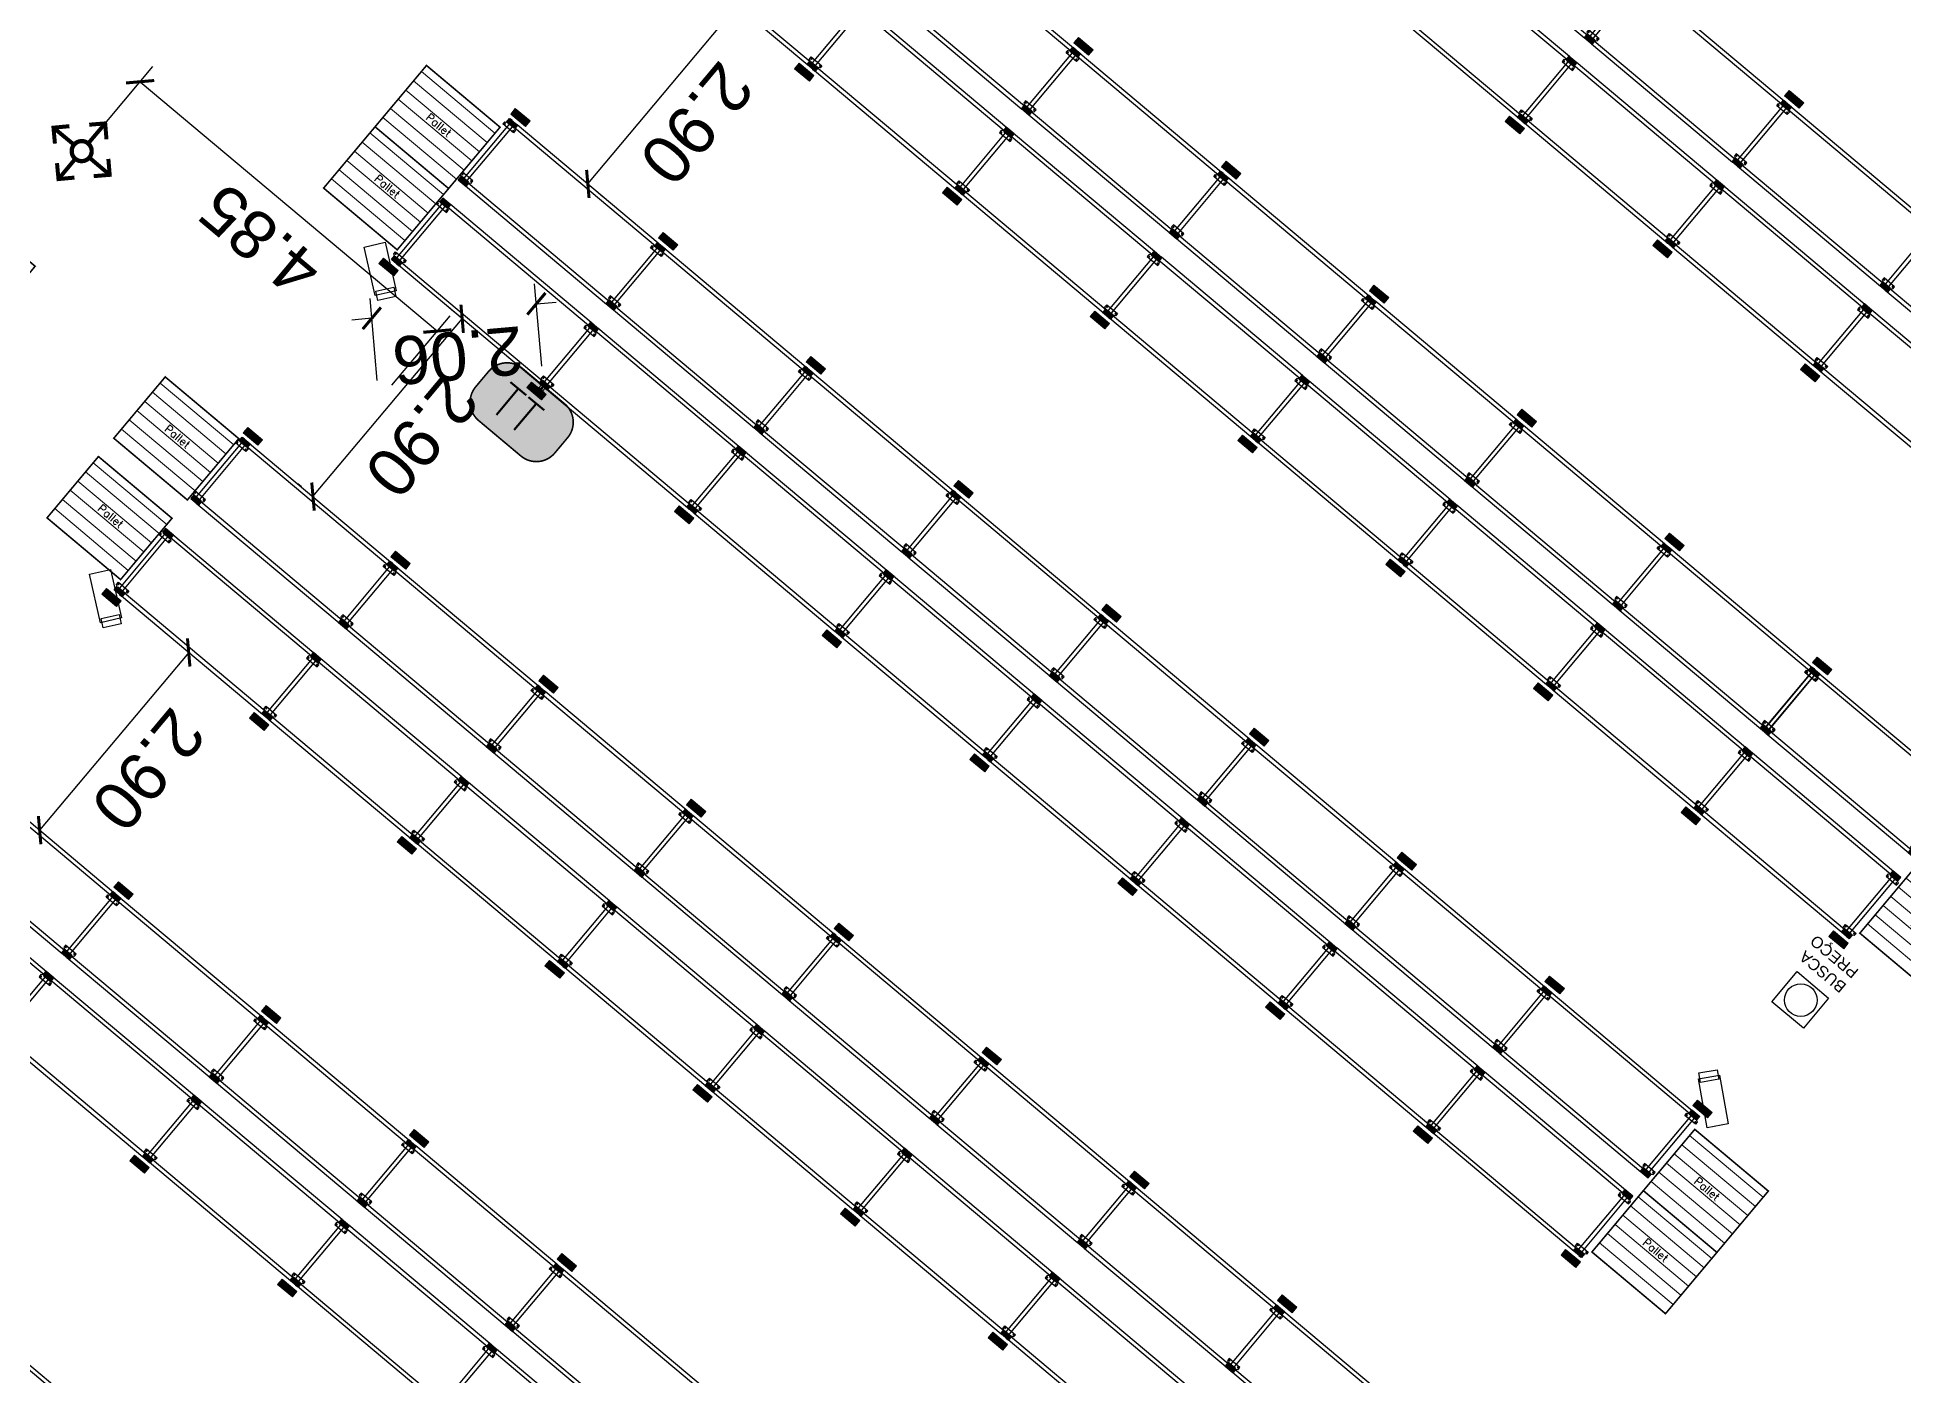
# Model space of a CAD drawing. Header units: metres. Extents: x 822482 to 822767, y 9662202 to 9662512.
# Drawn here: x 822651.29 to 822674.61, y 9662388.11 to 9662404.84 of the extents above; entities that cross this region are included whole.
import ezdxf

# ---------------------------------------------------------------- set-up
doc = ezdxf.new("R2010")
doc.units = ezdxf.units.M
doc.linetypes.add('065-1283-02-ARQ-PB-BAS-PLA-TTM$0$HIDDEN', pattern=[0.375, 0.25, -0.125])
for name, color, linetype, lineweight in [('#ARQ_MOB', 250, 'Continuous', 0), ('20006_ARQ_1400_3PV$0$ELETRICA', 130, 'Continuous', 0), ('ARQ_NE_PORTAPALLETS', 251, 'Continuous', 0)]:
    doc.layers.add(name, color=color, linetype=linetype, lineweight=lineweight)
doc.layers.add('#ARQ_TEXTO', color=8, linetype='Continuous')
doc.layers.add('wbc_gond_planta', color=7, linetype='Continuous')
for name, color, linetype, true_color in [('ARQ_NE_COTAS', 7, 'Continuous', 0x000000), ('NE_SIM_START', 7, 'Continuous', 0xebeb00), ('NE_TIRA TEIMA', 7, 'Continuous', 0xda6bff)]:
    doc.layers.add(name, color=color, linetype=linetype, true_color=true_color)
doc.styles.add('Arial', font='arial.ttf', dxfattribs={"height": 0.6})
doc.styles.add('ROMANS', font='romans', dxfattribs={"height": 0.2})
doc.styles.get("Standard").update_dxf_attribs({"font": 'arial.ttf'})
doc.dimstyles.new('1-300', dxfattribs={"dimtxt": 0.6, "dimasz": 0.25, "dimexe": 0.25, "dimexo": 0.25, "dimgap": 0.25, "dimtad": 1, "dimzin": 4, "dimdsep": 46, "dimtxsty": 'Arial', "dimblk": 'ARCHTICK', "dimcen": 0.25, "dimclrd": 256, "dimclre": 256, "dimclrt": 256, "dimadec": 0, "dimazin": 0, "dimtfac": 0.0666666666666667, "dimtix": 1, "dimtofl": 0, "dimtmove": 0, "dimatfit": 3, "dimldrblk": 'ARCHTICK', "dimfxl": 0.25, "dimtvp": 1, "dimtolj": 1, "dimtzin": 0, "dimarcsym": 0})

# ---------------------------------------------------------------- blocks, each defined once
blk = doc.blocks.new('065-1283-02-ARQ-PB-BAS-PLA-TTM$0$A$C3B6668A3')
at = {"const_width": 0.05}
for points in [[(0.1590988545109013, 0.01767755651554381), (0.01767749827359921, 0.1590989127528601), (0.1590988545109013, 0.3005202689901765)], [(0.3489784858639098, 0.1590989127528601), (0.01767749827359921, 0.1590989127528601)]]:
    blk.add_lwpolyline(points, dxfattribs=at)
at = {"const_width": 0.04999999999999857}
blk.add_lwpolyline([(0.3489784858639098, 0.1590989127528601, 1), (0.5989784858639098, 0.1590989127528601, 1)], format="xyb", close=True, dxfattribs=at)
blk = doc.blocks.new('TT')
at = {"layer": 'NE_TIRA TEIMA', "transparency": 33554488}
h = blk.add_hatch(color=256, dxfattribs=at)
edge = h.paths.add_edge_path()
edge.add_line((199.6665182404972, 20.0964073116329), (199.6665182404972, 20.78540731163321))
edge.add_arc((199.9665182404974, 20.78540731163321), 0.3000000000001819, 90, 180, ccw=False)
edge.add_line((199.9665182404974, 21.08540731163339), (200.2175182404972, 21.08540731163339))
edge.add_arc((200.2175182404972, 20.78540731163321), 0.3000000000001819, 0, 90, ccw=False)
edge.add_line((200.5175182404973, 20.78540731163321), (200.5175182404973, 20.0964073116329))
edge.add_arc((200.2175182404972, 20.0964073116329), 0.3000000000001819, -90, 0, ccw=False)
edge.add_line((200.2175182404972, 19.79640731163272), (199.9665182404974, 19.79640731163272))
edge.add_arc((199.9665182404974, 20.0964073116329), 0.3000000000001819, 180, 270, ccw=False)
at = {"layer": 'NE_TIRA TEIMA', "color": 8, "transparency": 33554687, "const_width": 0.02, "flags": 128}
blk.add_lwpolyline([(199.6665182404972, 20.0964073116329), (199.6665182404972, 20.78540731163321, -0.414213562373095), (199.9665182404974, 21.08540731163339), (200.2175182404972, 21.08540731163339, -0.414213562373095), (200.5175182404973, 20.78540731163321), (200.5175182404973, 20.0964073116329, -0.414213562373095), (200.2175182404972, 19.79640731163272), (199.9665182404974, 19.79640731163272, -0.414213562373095)], format="xyb", close=True, dxfattribs=at)
at = {"layer": 'NE_TIRA TEIMA', "linetype": 'ByBlock'}
blk.add_lwpolyline([(200.417518240497, 20.500907311633), (200.417518240497, 20.38090731163311), (200.4575182404974, 20.38090731163311), (200.4575182404974, 20.500907311633)], close=True, dxfattribs=at)
at = {"layer": 'NE_TIRA TEIMA', "linetype": '065-1283-02-ARQ-PB-BAS-PLA-TTM$0$HIDDEN'}
for points in [[(200.4575182404974, 20.41090731163285), (200.5175182404973, 20.41090731163285), (200.5175182404973, 20.4709073116328), (200.4575182404974, 20.4709073116328)], [(200.4795182404973, 20.43290731163279), (200.4955182404974, 20.43290731163279), (200.4955182404974, 20.44890731163287), (200.4795182404973, 20.44890731163287)]]:
    blk.add_lwpolyline(points, close=True, dxfattribs=at)
for points in [[(200.4619182404972, 20.42310731163298), (200.4619182404972, 20.42230731163318), (200.4659182404971, 20.42230731163318), (200.4659182404971, 20.45950731163293), (200.4619182404972, 20.45950731163293), (200.4619182404972, 20.45870731163313)], [(200.4619182404972, 20.42310731163298), (200.4651182404973, 20.42310731163298), (200.4651182404973, 20.45870731163313), (200.4619182404972, 20.45870731163313)], [(200.4659182404971, 20.43470731163279), (200.4659182404971, 20.43390731163299), (200.4795182404973, 20.43390731163299), (200.4795182404973, 20.44790731163312), (200.4659182404971, 20.44790731163312), (200.4659182404971, 20.44710731163286)], [(200.4659182404971, 20.43470731163279), (200.4787182404971, 20.43470731163279), (200.4787182404971, 20.44710731163286), (200.4659182404971, 20.44710731163286)]]:
    blk.add_lwpolyline(points, dxfattribs=at)
at = {"layer": 'NE_TIRA TEIMA'}
blk.add_solid([(200.4575182404974, 20.500907311633), (200.4575182404974, 20.38090731163311), (200.417518240497, 20.500907311633), (200.417518240497, 20.38090731163311)], dxfattribs=at)
at = {"layer": 'NE_TIRA TEIMA', "transparency": 33554687, "style": 'ROMANS'}
blk.add_text('TT', height=0.425, rotation=270, dxfattribs=at).set_placement((199.8650957813652, 20.80769756436803))
blk = doc.blocks.new('_ARCHTICK')
at = {"color": 0, "linetype": 'ByBlock', "const_width": 0.15}
blk.add_lwpolyline([(-0.5, -0.5), (0.5, 0.5)], dxfattribs=at)
blk = doc.blocks.new('*D42')
at = {"layer": 'ARQ_NE_COTAS', "lineweight": -2, "ltscale": 10, "transparency": 16777216}
for p, q in [((822657.5949925757, 9662400.726754753), (822657.5045019132, 9662401.75492924)), ((822655.5385261658, 9662400.545763092), (822655.4480355033, 9662401.57393758)), ((822657.5264199385, 9662401.505891895), (822657.7754572853, 9662401.52780992)), ((822655.4699535286, 9662401.324900234), (822655.2209161818, 9662401.30298221))]:
    blk.add_line(p, q, dxfattribs=at)
at = {"layer": 'Defpoints', "color": 0, "ltscale": 10, "transparency": 16777216}
for p in [(822655.4699535277, 9662401.324900236), (822655.5604441902, 9662400.296725746), (822657.6169106001, 9662400.477717407)]:
    blk.add_point(p, dxfattribs=at)
at = {"layer": 'ARQ_NE_COTAS', "lineweight": -2, "ltscale": 10, "transparency": 16777216, "xscale": 0.25, "yscale": 0.25, "zscale": 0.25}
for p, rotation in [((822655.4699535286, 9662401.324900234), 5.029698860169558), ((822657.5264199385, 9662401.505891895), 185.0296988601696)]:
    blk.add_blockref('_ARCHTICK', p, dxfattribs=dict(at, rotation=rotation))
at = {"layer": 'ARQ_NE_COTAS', "ltscale": 10, "transparency": 16777216, "insert": (822656.546962562, 9662400.861194538), "char_height": 0.6, "attachment_point": 5, "rotation": 185.02969886016956, "style": 'Arial'}
blk.add_mtext('\\A1;2.06', dxfattribs=at)
blk = doc.blocks.new('*D120')
at = {"layer": 'ARQ_NE_COTAS', "lineweight": -2, "ltscale": 10, "transparency": 16777216}
for p, q in [((822652.0069505014, 9662403.603817595), (822652.7354590045, 9662404.472297555)), ((822652.5747922212, 9662404.280761175), (822656.2889526933, 9662401.165205706)), ((822655.7211109716, 9662400.488262124), (822656.4496194767, 9662401.356742086))]:
    blk.add_line(p, q, dxfattribs=at)
at = {"layer": 'Defpoints', "color": 0, "ltscale": 10, "transparency": 16777216}
for p in [(822651.846283718, 9662403.412281215), (822656.2889526933, 9662401.165205706), (822655.5604441883, 9662400.296725744)]:
    blk.add_point(p, dxfattribs=at)
at = {"layer": 'ARQ_NE_COTAS', "lineweight": -2, "ltscale": 10, "transparency": 16777216, "xscale": 0.25, "yscale": 0.25, "zscale": 0.25}
for p, rotation in [((822652.5747922212, 9662404.280761175), 140.0090103764572), ((822656.2889526933, 9662401.165205706), 320.0090103764573)]:
    blk.add_blockref('_ARCHTICK', p, dxfattribs=dict(at, rotation=rotation))
at = {"layer": 'ARQ_NE_COTAS', "ltscale": 10, "transparency": 16777216, "insert": (822654.0743285874, 9662402.296743136), "char_height": 0.6, "attachment_point": 5, "rotation": 140.00901037645727, "style": 'Arial'}
blk.add_mtext('\\A1;4.85', dxfattribs=at)
blk = doc.blocks.new('100100T11R230100')
at = {"layer": 'wbc_gond_planta'}
for points in [[(3, -1), (3, 0), (0, 0), (0, -6), (11, -6), (11, 0), (8, 0), (8, -1)], [(244, -1), (244, 0), (241, 0), (241, -6), (252, -6), (252, 0), (249, 0), (249, -1)], [(8, -99), (8, -100), (11, -100), (11, -94), (0, -94), (0, -100), (3, -100), (3, -99)], [(249, -99), (249, -100), (252, -100), (252, -94), (241, -94), (241, -100), (244, -100), (244, -99)]]:
    blk.add_hatch(color=8, dxfattribs=at).paths.add_polyline_path(points)
at = {"layer": 'wbc_gond_planta', "color": 8, "linetype": 'Continuous'}
for p, q in [((-0.9759548485362757, 0), (11.97604515146395, 0)), ((-0.9759548485362757, -6.0145163657171), (-0.9759548485362757, 0)), ((11.97604515146395, 0), (11.97604515146395, -6.014526026236581)), ((240.0240451514637, 0), (252.9760451514639, 0)), ((240.0240451514637, -6.0145163657171), (240.0240451514637, 0)), ((252.9760451514639, 0), (252.9760451514639, -6.014526026236581)), ((-3.09997742426367, -7.185541744968759), (-0.9759548485362757, -6.0145163657171)), ((-3.09997742426367, -10.69999999999982), (-3.09997742426367, -7.185541744968759)), ((14.10002257573615, -10.69999999999982), (-3.09997742426367, -10.69999999999982)), ((11.97604515146395, -6.014526026237036), (14.10002257573615, -7.185542341804648)), ((14.10002257573615, -7.185542341804648), (14.10002257573615, -10.69999999999982)), ((237.9000225757363, -7.185541744968759), (240.0240451514637, -6.0145163657171)), ((237.9000225757363, -10.69999999999982), (237.9000225757363, -7.185541744968759)), ((255.1000225757361, -10.69999999999982), (237.9000225757363, -10.69999999999982)), ((252.9760451514639, -6.014526026237036), (255.1000225757361, -7.185542341804648)), ((255.1000225757361, -7.185542341804648), (255.1000225757361, -10.69999999999982)), ((14.10002257573615, -89.30000000000018), (-3.09997742426367, -89.30000000000018)), ((-3.09997742426367, -89.30000000000018), (-3.09997742426367, -92.81445825503124)), ((-3.09997742426367, -92.81445825503124), (-0.9759548485362757, -93.9854836342829)), ((11.97604515146395, -93.98547397376296), (14.10002257573615, -92.81445765819535)), ((14.10002257573615, -92.81445765819535), (14.10002257573615, -89.30000000000018)), ((255.1000225757361, -89.30000000000018), (237.9000225757363, -89.30000000000018)), ((237.9000225757363, -89.30000000000018), (237.9000225757363, -92.81445825503124)), ((237.9000225757363, -92.81445825503124), (240.0240451514637, -93.9854836342829)), ((252.9760451514639, -93.98547397376296), (255.1000225757361, -92.81445765819535)), ((255.1000225757361, -92.81445765819535), (255.1000225757361, -89.30000000000018)), ((-0.9759548485362757, -93.9854836342829), (-0.9759548485362757, -100)), ((-0.9759548485362757, -100), (11.97604515146395, -100)), ((11.97604515146395, -100), (11.97604515146395, -93.98547397376342)), ((240.0240451514637, -93.9854836342829), (240.0240451514637, -100)), ((240.0240451514637, -100), (252.9760451514639, -100)), ((252.9760451514639, -100), (252.9760451514639, -93.98547397376342))]:
    blk.add_line(p, q, dxfattribs=at)
at = {"layer": 'wbc_gond_planta', "color": 8}
for p, q in [((3, 0), (0, 0)), ((0, 0), (0, -6)), ((3, -1), (3, 0)), ((8, 0), (8, -1)), ((8, 0), (11, 0)), ((11, 0), (241, 0)), ((11, 0), (11, -6)), ((244, 0), (241, 0)), ((241, 0), (241, -6)), ((244, -1), (244, 0)), ((249, 0), (249, -1)), ((249, 0), (252, 0)), ((252, 0), (252, -6)), ((11, -6), (0, -6)), ((8, -1), (3, -1)), ((3, -94), (3, -6)), ((8, -94), (8, -6)), ((11, -5), (241, -5)), ((252, -6), (241, -6)), ((249, -1), (244, -1)), ((244, -94), (244, -6)), ((249, -94), (249, -6)), ((0, -100), (0, -94)), ((11, -94), (0, -94)), ((3, -100), (0, -100)), ((8, -99), (3, -99)), ((3, -99), (3, -100)), ((8, -100), (8, -99)), ((8, -100), (11, -100)), ((11, -100), (11, -94)), ((11, -95), (241, -95)), ((11, -100), (241, -100)), ((241, -100), (241, -94)), ((252, -94), (241, -94)), ((244, -100), (241, -100)), ((249, -99), (244, -99)), ((244, -99), (244, -100)), ((249, -100), (249, -99)), ((249, -100), (252, -100)), ((252, -100), (252, -94))]:
    blk.add_line(p, q, dxfattribs=at)
for points in [[(3, -1), (3, 0), (0, 0), (0, -6), (11, -6), (11, 0), (8, 0), (8, -1)], [(244, -1), (244, 0), (241, 0), (241, -6), (252, -6), (252, 0), (249, 0), (249, -1)], [(8, -99), (8, -100), (11, -100), (11, -94), (0, -94), (0, -100), (3, -100), (3, -99)], [(249, -99), (249, -100), (252, -100), (252, -94), (241, -94), (241, -100), (244, -100), (244, -99)]]:
    blk.add_lwpolyline(points, close=True, dxfattribs=at)
for centre in [(-1.399977424263852, -9), (12.40002257573633, -9), (239.6000225757361, -9), (253.4000225757363, -9), (-1.399977424263852, -91), (12.40002257573633, -91), (239.6000225757361, -91), (253.4000225757363, -91)]:
    blk.add_circle(centre, 0.7000000000000001, dxfattribs=at)
blk = doc.blocks.new('protetor')
blk.add_hatch(color=8).paths.add_polyline_path([(-3.5, -5), (-3.5, -14), (20.5, -14), (20.5, -5)])
at = {"color": 8}
blk.add_lwpolyline([(-3.5, -5), (-3.5, -14), (20.5, -14), (20.5, -5)], close=True, dxfattribs=at)
blk = doc.blocks.new('Pallet')
at = {"layer": '20006_ARQ_1400_3PV$0$ELETRICA', "true_color": 0xe3e3e3}
h = blk.add_hatch(dxfattribs=at)
h.set_pattern_fill('ANGLE', color=254, scale=100, angle=270)
h.set_pattern_definition([(270, (-6260213.5565766, 2250736.615733074), (698.5, -1.3e-13), [508, -190.5]), (0, (-6260213.5565766, 2250736.615733074), (1.7e-13, 698.5), [508, -190.5])])
h.paths.add_polyline_path([(38752.00000000704, -4411.686839036225), (38752.00000000704, -4291.678140122055), (38632.00000000733, -4291.678140122055), (38632.0000000066, -4411.686839036225)])
at = {"layer": '#ARQ_MOB', "transparency": 33554687, "const_width": 2}
blk.add_lwpolyline([(38575.32516398458, -4328.342116569729), (38455.32516398234, -4328.342116569729), (38455.32516398234, -4428.342116570631), (38575.32516398458, -4428.342116570631)], close=True, dxfattribs=at)
for points in [[(38575.32516398205, -4328.342116569729), (38455.32516398234, -4328.342116569729), (38455.32516398234, -4328.342116569729), (38575.32516398205, -4328.342116569729), (38575.32516398205, -4330.833417654497)], [(38575.32516398205, -4338.33341765457), (38455.32516398234, -4338.33341765457), (38455.32516398234, -4353.333417654715), (38575.32516398205, -4353.333417654715), (38575.32516398205, -4338.33341765457)], [(38575.32516398205, -4353.333417654715), (38455.32516398234, -4353.333417654715), (38455.32516398234, -4368.333417654861), (38575.32516398205, -4368.333417654861), (38575.32516398205, -4353.333417654715)], [(38575.32516398205, -4368.333417654861), (38455.32516398234, -4368.333417654861), (38455.32516398234, -4383.333417655004), (38575.32516398205, -4383.333417655004), (38575.32516398205, -4368.333417654861)], [(38575.32516398205, -4383.32471873927), (38455.32516398234, -4383.32471873927), (38455.32516398234, -4398.324718739414), (38575.32516398205, -4398.324718739414), (38575.32516398205, -4383.32471873927)], [(38575.32516398205, -4398.316019823679), (38455.32516398234, -4398.316019823679), (38455.32516398234, -4413.316019823823), (38575.32516398205, -4413.316019823823), (38575.32516398205, -4398.316019823679)], [(38575.32516398205, -4413.307320908089), (38455.32516398234, -4413.307320908089), (38455.32516398234, -4428.307320908233), (38575.32516398205, -4428.307320908233), (38575.32516398205, -4413.307320908089)]]:
    blk.add_lwpolyline(points)
at = {"layer": '#ARQ_TEXTO', "insert": (38515, -4375.504917245576), "char_height": 10.00007616569247, "width": 346, "attachment_point": 5, "style": 'ROMANS'}
blk.add_mtext('Pallet', dxfattribs=at)
blk = doc.blocks.new('*D532')
at = {"layer": 'ARQ_NE_COTAS', "lineweight": -2, "transparency": 16777216}
for p, q in [((335.078089432791, -213.1915741795675), (335.078089432791, -210.2931038793178)), ((335.2742549926044, -210.2931038793178), (335.328089432791, -210.2931038793178)), ((335.2742549926044, -213.1915741795675), (335.328089432791, -213.1915741795675))]:
    blk.add_line(p, q, dxfattribs=at)
at = {"layer": 'Defpoints', "color": 0, "transparency": 16777216}
for p in [(335.0242549926044, -210.2931038793178), (335.078089432791, -210.2931038793178), (335.0242549926044, -213.1915741795675)]:
    blk.add_point(p, dxfattribs=at)
at = {"layer": 'ARQ_NE_COTAS', "lineweight": -2, "transparency": 16777216, "xscale": 0.25, "yscale": 0.25, "zscale": 0.25}
for p, rotation in [((335.078089432791, -210.2931038793178), 90), ((335.078089432791, -213.1915741795675), 270)]:
    blk.add_blockref('_ARCHTICK', p, dxfattribs=dict(at, rotation=rotation))
at = {"layer": 'ARQ_NE_COTAS', "transparency": 16777216, "insert": (334.5217456401579, -211.7423390294427), "char_height": 0.6, "attachment_point": 5, "rotation": 90, "style": 'Arial'}
blk.add_mtext('\\A1;2.90', dxfattribs=at)
blk = doc.blocks.new('*D533')
at = {"layer": 'ARQ_NE_COTAS', "lineweight": -2, "transparency": 16777216}
for p, q in [((335.1393666099758, -215.6815741751344), (335.1393666099758, -218.5821528146045)), ((335.3280894281344, -215.6815741751344), (335.3893666099758, -215.6815741751344)), ((335.2742549926044, -218.5821528146045), (335.3893666099758, -218.5821528146045))]:
    blk.add_line(p, q, dxfattribs=at)
at = {"layer": 'Defpoints', "color": 0, "transparency": 16777216}
for p in [(335.0780894281344, -215.6815741751344), (335.0242549926044, -218.5821528146045), (335.1393666099758, -218.5821528146045)]:
    blk.add_point(p, dxfattribs=at)
at = {"layer": 'ARQ_NE_COTAS', "lineweight": -2, "transparency": 16777216, "xscale": 0.25, "yscale": 0.25, "zscale": 0.25}
for p, rotation in [((335.1393666099758, -215.6815741751344), 90), ((335.1393666099758, -218.5821528146045), 270)]:
    blk.add_blockref('_ARCHTICK', p, dxfattribs=dict(at, rotation=rotation))
at = {"layer": 'ARQ_NE_COTAS', "transparency": 16777216, "insert": (334.5830228173427, -217.1318634948695), "char_height": 0.6, "attachment_point": 5, "rotation": 90, "style": 'Arial'}
blk.add_mtext('\\A1;2.90', dxfattribs=at)
blk = doc.blocks.new('*D534')
at = {"layer": 'ARQ_NE_COTAS', "lineweight": -2, "transparency": 16777216}
for p, q in [((334.8893666081132, -220.8821528181435), (334.7692550020294, -220.8821528181435)), ((335.0192550020294, -220.8821528181435), (335.0192550020294, -223.7860700841994)), ((334.8893666043879, -223.7860700841994), (334.7692550020294, -223.7860700841994))]:
    blk.add_line(p, q, dxfattribs=at)
at = {"layer": 'Defpoints', "color": 0, "transparency": 16777216}
for p in [(335.1393666081132, -220.8821528181435), (335.0192550020294, -223.7860700841994), (335.1393666043879, -223.7860700841994)]:
    blk.add_point(p, dxfattribs=at)
at = {"layer": 'ARQ_NE_COTAS', "lineweight": -2, "transparency": 16777216, "xscale": 0.25, "yscale": 0.25, "zscale": 0.25}
for p, rotation in [((335.0192550020294, -220.8821528181435), 90), ((335.0192550020294, -223.7860700841994), 270)]:
    blk.add_blockref('_ARCHTICK', p, dxfattribs=dict(at, rotation=rotation))
at = {"layer": 'ARQ_NE_COTAS', "transparency": 16777216, "insert": (334.4629112093962, -222.3341114511715), "char_height": 0.6, "attachment_point": 5, "rotation": 90, "style": 'Arial'}
blk.add_mtext('\\A1;2.90', dxfattribs=at)
blk = doc.blocks.new('A$C8f1b9c42')
at = {"layer": 'ARQ_NE_PORTAPALLETS'}
for name, p, xscale, yscale, zscale, rotation in [('100100T11R230100', (331.4642549790442, -204.0935794152319), -0.01000000003725292, 0.01000000003725292, 0.01000000003725292, 359.9999999999999), ('100100T11R230100', (324.1242549531162, -208.9931038804352), -0.01000000003725292, 0.01000000003725292, 0.01000000003725292, 179.9999999999999), ('100100T11R230100', (326.5342549616471, -208.9931038822979), -0.01000000003725292, 0.01000000003725292, 0.01000000003725292, 179.9999999999999), ('protetor', (328.9442549720407, -207.9931038804352), -0.01000000003725292, 0.01000000003725292, 0.01000000003725292, 179.9999999999999), ('100100T11R230100', (328.944254970178, -208.9931038804352), -0.01000000003725292, 0.01000000003725292, 0.01000000003725292, 179.9999999999999), ('protetor', (331.3542549805716, -207.9931038785726), -0.01000000003725292, 0.01000000003725292, 0.01000000003725292, 179.9999999999999), ('100100T11R230100', (331.3542549805716, -208.9931038804352), -0.01000000003725292, 0.01000000003725292, 0.01000000003725292, 179.9999999999999), ('100100T11R230100', (333.7642549891025, -208.9931038785726), -0.01000000003725292, 0.01000000003725292, 0.01000000003725292, 179.9999999999999), ('Pallet', (722.0735063431785, -253.4150871895254), 0.01, 0.01, 0.01, 180.000000003544), ('100100T11R230100', (326.6442549629137, -209.2931038755924), -0.01000000003725292, 0.01000000003725292, 0.01000000003725292, 359.9999999999999), ('100100T11R230100', (329.0542549714446, -209.293103877455), -0.01000000003725292, 0.01000000003725292, 0.01000000003725292, 359.9999999999999), ('100100T11R230100', (331.4642549809068, -209.293103874661), -0.01000000003725292, 0.01000000003725292, 0.01000000003725292, 359.9999999999999), ('100100T11R230100', (333.8742549875751, -209.2931038765237), -0.01000000003725292, 0.01000000003725292, 0.01000000003725292, 359.9999999999999), ('100100T11R230100', (336.2842549979687, -209.2931038755924), -0.01000000003725292, 0.01000000003725292, 0.01000000003725292, 359.9999999999999), ('protetor', (326.6442549629137, -210.2931038765237), -0.01000000003725292, 0.01000000003725292, 0.01000000003725292, 359.9999999999999), ('protetor', (329.0542549723759, -210.2931038783863), -0.01000000003725292, 0.01000000003725292, 0.01000000003725292, 359.9999999999999), ('protetor', (331.4642549799755, -210.2931038765237), -0.01000000003725292, 0.01000000003725292, 0.01000000003725292, 359.9999999999999), ('protetor', (333.8742549875751, -210.2931038765237), -0.01000000003725292, 0.01000000003725292, 0.01000000003725292, 359.9999999999999), ('Pallet', (296.4783541699871, -600.2216520179063), 0.01000000000000001, 0.01000000000000001, 0.01000000000000001, 90.01673999543836), ('protetor', (321.7142549436539, -213.1915741851553), -0.01000000003725292, 0.01000000003725292, 0.01000000003725292, 179.9999999999999), ('protetor', (324.1242549503222, -213.1915741860867), -0.01000000003725292, 0.01000000003725292, 0.01000000003725292, 179.9999999999999), ('protetor', (326.5342549607158, -213.1915741860867), -0.01000000003725292, 0.01000000003725292, 0.01000000003725292, 179.9999999999999), ('protetor', (328.944254970178, -213.191574184224), -0.01000000003725292, 0.01000000003725292, 0.01000000003725292, 179.9999999999999), ('protetor', (331.3542549796402, -213.1915741851553), -0.01000000003725292, 0.01000000003725292, 0.01000000003725292, 179.9999999999999), ('protetor', (333.7642549872398, -213.191574184224), -0.01000000003725292, 0.01000000003725292, 0.01000000003725292, 179.9999999999999), ('protetor', (336.1742549985647, -213.1915741860867), -0.01000000003725292, 0.01000000003725292, 0.01000000003725292, 179.9999999999999), ('100100T11R230100', (319.3042549341917, -214.1915741860867), -0.01000000003725292, 0.01000000003725292, 0.01000000003725292, 179.9999999999999), ('100100T11R230100', (321.7142549436539, -214.1915741851553), -0.01000000003725292, 0.01000000003725292, 0.01000000003725292, 179.9999999999999), ('100100T11R230100', (324.1242549503222, -214.191574184224), -0.01000000003725292, 0.01000000003725292, 0.01000000003725292, 179.9999999999999), ('100100T11R230100', (326.5342549607158, -214.191574184224), -0.01000000003725292, 0.01000000003725292, 0.01000000003725292, 179.9999999999999), ('100100T11R230100', (328.944254970178, -214.1915741851553), -0.01000000003725292, 0.01000000003725292, 0.01000000003725292, 179.9999999999999), ('100100T11R230100', (331.3542549787089, -214.191574184224), -0.01000000003725292, 0.01000000003725292, 0.01000000003725292, 179.9999999999999), ('100100T11R230100', (333.7642549872398, -214.1915741832927), -0.01000000003725292, 0.01000000003725292, 0.01000000003725292, 179.9999999999999), ('Pallet', (722.0685063414276, -257.6255643442273), 0.01, 0.01, 0.01, 180.000000003544), ('100100T11R230100', (319.414254934527, -214.6815741881728), -0.01000000003725292, 0.01000000003725292, 0.01000000003725292, 359.9999999999999), ('100100T11R230100', (321.8242549430579, -214.6815741723403), -0.01000000003725292, 0.01000000003725292, 0.01000000003725292, 359.9999999999999), ('100100T11R230100', (324.2342549515888, -214.6815741732717), -0.01000000003725292, 0.01000000003725292, 0.01000000003725292, 359.9999999999999), ('100100T11R230100', (326.6442549601197, -214.6815741732717), -0.01000000003725292, 0.01000000003725292, 0.01000000003725292, 359.9999999999999), ('100100T11R230100', (329.0542549686506, -214.6815741732717), -0.01000000003725292, 0.01000000003725292, 0.01000000003725292, 359.9999999999999), ('100100T11R230100', (331.4642549781129, -214.6815741732717), -0.01000000003725292, 0.01000000003725292, 0.01000000003725292, 359.9999999999999), ('100100T11R230100', (333.8742549875751, -214.6815741732717), -0.01000000003725292, 0.01000000003725292, 0.01000000003725292, 359.9999999999999), ('100100T11R230100', (336.2842549979687, -214.6815741704777), -0.01000000003725292, 0.01000000003725292, 0.01000000003725292, 359.9999999999999), ('Pallet', (722.0685063404962, -258.9242847282439), 0.01, 0.01, 0.01, 180.000000003544), ('protetor', (319.4142549335957, -215.6815741881728), -0.01000000003725292, 0.01000000003725292, 0.01000000003725292, 359.9999999999999), ('protetor', (321.8242549430579, -215.6815741881728), -0.01000000003725292, 0.01000000003725292, 0.01000000003725292, 359.9999999999999), ('protetor', (324.2342549515888, -215.6815741881728), -0.01000000003725292, 0.01000000003725292, 0.01000000003725292, 359.9999999999999), ('protetor', (326.6442549601197, -215.6815741891041), -0.01000000003725292, 0.01000000003725292, 0.01000000003725292, 359.9999999999999), ('protetor', (329.0542549705133, -215.6815741881728), -0.01000000003725292, 0.01000000003725292, 0.01000000003725292, 359.9999999999999), ('protetor', (331.4642549781129, -215.6815741881728), -0.01000000003725292, 0.01000000003725292, 0.01000000003725292, 359.9999999999999), ('protetor', (333.8742549885064, -215.6815741891041), -0.01000000003725292, 0.01000000003725292, 0.01000000003725292, 359.9999999999999), ('protetor', (336.2842549979687, -215.6815741863102), -0.01000000003725292, 0.01000000003725292, 0.01000000003725292, 359.9999999999999), ('protetor', (316.8942549247295, -218.5821528043598), -0.01000000003725292, 0.01000000003725292, 0.01000000003725292, 179.9999999999999), ('protetor', (319.3042549341917, -218.5821528043598), -0.01000000003725292, 0.01000000003725292, 0.01000000003725292, 179.9999999999999), ('protetor', (321.7142549455166, -218.5821528034285), -0.01000000003725292, 0.01000000003725292, 0.01000000003725292, 179.9999999999999), ('protetor', (324.1242549531162, -218.5821528043598), -0.01000000003725292, 0.01000000003725292, 0.01000000003725292, 179.9999999999999), ('protetor', (326.5342549616471, -218.5821528052911), -0.01000000003725292, 0.01000000003725292, 0.01000000003725292, 179.9999999999999), ('protetor', (328.9442549720407, -218.5821528034285), -0.01000000003725292, 0.01000000003725292, 0.01000000003725292, 179.9999999999999), ('protetor', (331.3542549796402, -218.5821528052911), -0.01000000003725292, 0.01000000003725292, 0.01000000003725292, 179.9999999999999), ('protetor', (333.7642549891025, -218.5821528034285), -0.01000000003725292, 0.01000000003725292, 0.01000000003725292, 179.9999999999999), ('protetor', (336.1742549976334, -218.5821528043598), -0.01000000003725292, 0.01000000003725292, 0.01000000003725292, 179.9999999999999), ('Pallet', (701.3820936055854, -263.0041361134499), 0.01, 0.01, 0.01, 180.000000003544), ('100100T11R230100', (316.8942549265921, -219.5821528043598), -0.01000000003725292, 0.01000000003725292, 0.01000000003725292, 179.9999999999999), ('100100T11R230100', (319.304254935123, -219.582152819261), -0.01000000003725292, 0.01000000003725292, 0.01000000003725292, 179.9999999999999), ('100100T11R230100', (321.7142549427226, -219.5821528173983), -0.01000000003725292, 0.01000000003725292, 0.01000000003725292, 179.9999999999999), ('100100T11R230100', (324.1242549531162, -219.5821528183296), -0.01000000003725292, 0.01000000003725292, 0.01000000003725292, 179.9999999999999), ('100100T11R230100', (326.5342549616471, -219.5821528183296), -0.01000000003725292, 0.01000000003725292, 0.01000000003725292, 179.9999999999999), ('100100T11R230100', (328.9442549720407, -219.5821528183296), -0.01000000003725292, 0.01000000003725292, 0.01000000003725292, 179.9999999999999), ('100100T11R230100', (331.3542549805716, -219.5821528173983), -0.01000000003725292, 0.01000000003725292, 0.01000000003725292, 179.9999999999999), ('100100T11R230100', (333.7642549872398, -219.5821528173983), -0.01000000003725292, 0.01000000003725292, 0.01000000003725292, 179.9999999999999), ('Pallet', (722.0685063423589, -263.0041361274198), 0.01, 0.01, 0.01, 180.000000003544), ('Pallet', (701.382093607448, -264.0041361134499), 0.01, 0.01, 0.01, 180.000000003544), ('100100T11R230100', (319.4142549373209, -219.8821528162807), -0.01000000003725292, 0.01000000003725292, 0.01000000003725292, 359.9999999999999), ('100100T11R230100', (321.8242549439892, -219.882152817212), -0.01000000003725292, 0.01000000003725292, 0.01000000003725292, 359.9999999999999), ('100100T11R230100', (324.2342549543828, -219.8821528162807), -0.01000000003725292, 0.01000000003725292, 0.01000000003725292, 359.9999999999999), ('100100T11R230100', (326.644254963845, -219.8821528153494), -0.01000000003725292, 0.01000000003725292, 0.01000000003725292, 359.9999999999999), ('100100T11R230100', (329.0542549733073, -219.8821528162807), -0.01000000003725292, 0.01000000003725292, 0.01000000003725292, 359.9999999999999), ('100100T11R230100', (331.4642549799755, -219.8821528162807), -0.01000000003725292, 0.01000000003725292, 0.01000000003725292, 359.9999999999999), ('100100T11R230100', (333.8742549903691, -219.8821528162807), -0.01000000003725292, 0.01000000003725292, 0.01000000003725292, 359.9999999999999), ('100100T11R230100', (336.2842549998313, -219.8821528134868), -0.01000000003725292, 0.01000000003725292, 0.01000000003725292, 359.9999999999999), ('Pallet', (722.0685063432902, -264.0041361274198), 0.01, 0.01, 0.01, 180.000000003544), ('protetor', (317.0042549278587, -220.8821528162807), -0.01000000003725292, 0.01000000003725292, 0.01000000003725292, 359.9999999999999), ('protetor', (319.4142549354583, -220.882152817212), -0.01000000003725292, 0.01000000003725292, 0.01000000003725292, 359.9999999999999), ('protetor', (321.8242549449205, -220.882152817212), -0.01000000003725292, 0.01000000003725292, 0.01000000003725292, 359.9999999999999), ('protetor', (324.2342549534515, -220.882152817212), -0.01000000003725292, 0.01000000003725292, 0.01000000003725292, 359.9999999999999), ('protetor', (326.644254963845, -220.882152817212), -0.01000000003725292, 0.01000000003725292, 0.01000000003725292, 359.9999999999999), ('protetor', (329.0542549733073, -220.8821528162807), -0.01000000003725292, 0.01000000003725292, 0.01000000003725292, 359.9999999999999), ('protetor', (331.4642549809068, -220.882152817212), -0.01000000003725292, 0.01000000003725292, 0.01000000003725292, 359.9999999999999), ('protetor', (333.8742549894378, -220.8821528144181), -0.01000000003725292, 0.01000000003725292, 0.01000000003725292, 359.9999999999999), ('protetor', (336.2842549998313, -220.8821528144181), -0.01000000003725292, 0.01000000003725292, 0.01000000003725292, 359.9999999999999), ('protetor', (316.8892549285665, -223.7860700590536), -0.01000000003725292, 0.01000000003725292, 0.01000000003725292, 179.9999999999999), ('protetor', (319.2992549370974, -223.7860700609162), -0.01000000003725292, 0.01000000003725292, 0.01000000003725292, 179.9999999999999), ('protetor', (321.709254944697, -223.7860700599849), -0.01000000003725292, 0.01000000003725292, 0.01000000003725292, 179.9999999999999), ('protetor', (324.1192549532279, -223.7860700599849), -0.01000000003725292, 0.01000000003725292, 0.01000000003725292, 179.9999999999999), ('protetor', (326.5292549636215, -223.7860700599849), -0.01000000003725292, 0.01000000003725292, 0.01000000003725292, 179.9999999999999), ('protetor', (328.9392549730837, -223.7860700609162), -0.01000000003725292, 0.01000000003725292, 0.01000000003725292, 179.9999999999999), ('protetor', (331.3492549806833, -223.7860700599849), -0.01000000003725292, 0.01000000003725292, 0.01000000003725292, 179.9999999999999), ('protetor', (333.7592549882829, -223.786070057191), -0.01000000003725292, 0.01000000003725292, 0.01000000003725292, 179.9999999999999), ('100100T11R230100', (316.8892549257725, -224.7860700609162), -0.01000000003725292, 0.01000000003725292, 0.01000000003725292, 179.9999999999999), ('100100T11R230100', (319.2992549370974, -224.7860700916499), -0.01000000003725292, 0.01000000003725292, 0.01000000003725292, 179.9999999999999), ('100100T11R230100', (321.7092549456283, -224.7860700897872), -0.01000000003725292, 0.01000000003725292, 0.01000000003725292, 179.9999999999999), ('100100T11R230100', (324.1192549522966, -224.7860700879246), -0.01000000003725292, 0.01000000003725292, 0.01000000003725292, 179.9999999999999), ('100100T11R230100', (326.5292549626902, -224.7860700897872), -0.01000000003725292, 0.01000000003725292, 0.01000000003725292, 179.9999999999999), ('100100T11R230100', (328.9392549721524, -224.7860700888559), -0.01000000003725292, 0.01000000003725292, 0.01000000003725292, 179.9999999999999), ('100100T11R230100', (331.3492549816146, -224.7860700879246), -0.01000000003725292, 0.01000000003725292, 0.01000000003725292, 179.9999999999999), ('100100T11R230100', (333.7592549882829, -224.7860700897872), -0.01000000003725292, 0.01000000003725292, 0.01000000003725292, 179.9999999999999), ('Pallet', (701.3770936066285, -268.2080533681437), 0.01, 0.01, 0.01, 180.000000003544), ('100100T11R230100', (319.4092549355701, -225.0860700728372), -0.01000000003725292, 0.01000000003725292, 0.01000000003725292, 359.9999999999999), ('100100T11R230100', (321.8242549439892, -225.0860700719059), -0.01000000003725292, 0.01000000003725292, 0.01000000003725292, 359.9999999999999), ('100100T11R230100', (324.2342549534515, -225.0860700709745), -0.01000000003725292, 0.01000000003725292, 0.01000000003725292, 359.9999999999999), ('100100T11R230100', (326.644254963845, -225.0860700719059), -0.01000000003725292, 0.01000000003725292, 0.01000000003725292, 359.9999999999999), ('100100T11R230100', (329.0542549733073, -225.0860700709745), -0.01000000003725292, 0.01000000003725292, 0.01000000003725292, 359.9999999999999), ('100100T11R230100', (331.4642549809068, -225.0860700719059), -0.01000000003725292, 0.01000000003725292, 0.01000000003725292, 359.9999999999999), ('100100T11R230100', (333.8742549894378, -225.0860700719059), -0.01000000003725292, 0.01000000003725292, 0.01000000003725292, 359.9999999999999), ('protetor', (319.4142549373209, -226.0860700719059), -0.01000000003725292, 0.01000000003725292, 0.01000000003725292, 359.9999999999999), ('protetor', (321.8242549439892, -226.0860700728372), -0.01000000003725292, 0.01000000003725292, 0.01000000003725292, 359.9999999999999), ('protetor', (324.2342549543828, -226.0860700719059), -0.01000000003725292, 0.01000000003725292, 0.01000000003725292, 359.9999999999999), ('protetor', (326.6442549629137, -226.0860700719059), -0.01000000003725292, 0.01000000003725292, 0.01000000003725292, 359.9999999999999), ('protetor', (329.0542549723759, -226.0860700719059), -0.01000000003725292, 0.01000000003725292, 0.01000000003725292, 359.9999999999999), ('protetor', (331.4642549799755, -226.0860700719059), -0.01000000003725292, 0.01000000003725292, 0.01000000003725292, 359.9999999999999), ('100100T11R230100', (319.304254935123, -229.9855945538729), -0.01000000003725292, 0.01000000003725292, 0.01000000003725292, 179.9999999999999), ('protetor', (321.7142549455166, -228.9855945529416), -0.01000000003725292, 0.01000000003725292, 0.01000000003725292, 179.9999999999999), ('100100T11R230100', (321.7142549455166, -229.985594551079), -0.01000000003725292, 0.01000000003725292, 0.01000000003725292, 179.9999999999999), ('protetor', (324.1242549531162, -228.985594551079), -0.01000000003725292, 0.01000000003725292, 0.01000000003725292, 179.9999999999999), ('100100T11R230100', (324.1242549540475, -229.9855945492163), -0.01000000003725292, 0.01000000003725292, 0.01000000003725292, 179.9999999999999), ('protetor', (326.5342549625784, -228.9855945520103), -0.01000000003725292, 0.01000000003725292, 0.01000000003725292, 179.9999999999999), ('100100T11R230100', (326.5342549625784, -229.985594551079), -0.01000000003725292, 0.01000000003725292, 0.01000000003725292, 179.9999999999999), ('100100T11R230100', (321.8242549449205, -230.2855945350602), -0.01000000003725292, 0.01000000003725292, 0.01000000003725292, 359.9999999999999), ('100100T11R230100', (324.2342549534515, -230.2855945359915), -0.01000000003725292, 0.01000000003725292, 0.01000000003725292, 359.9999999999999), ('100100T11R230100', (326.644254963845, -230.2855945341289), -0.01000000003725292, 0.01000000003725292, 0.01000000003725292, 359.9999999999999), ('100100T11R230100', (329.0542549733073, -230.2855945350602), -0.01000000003725292, 0.01000000003725292, 0.01000000003725292, 359.9999999999999), ('protetor', (324.2342549543828, -231.2855945639312), -0.01000000003725292, 0.01000000003725292, 0.01000000003725292, 359.9999999999999)]:
    blk.add_blockref(name, p, dxfattribs=dict(at, xscale=xscale, yscale=yscale, zscale=zscale, rotation=rotation))
at = {"layer": 'ARQ_NE_COTAS'}
for base, p1, p2, picture, middle in [((335.078089432791, -210.2931038793178), (335.0242549926043, -213.1915741795674), (335.0242549926043, -210.2931038793176), '*D532', (334.5217456401579, -211.7423390294427)), ((335.1393666099758, -218.5821528146045), (335.0780894281343, -215.6815741751343), (335.0242549926043, -218.5821528146043), '*D533', (334.5830228173427, -217.1318634948695)), ((335.0192550020294, -223.7860700841994), (335.1393666081131, -220.8821528181434), (335.1393666043878, -223.7860700841993), '*D534', (334.4629112093962, -222.3341114511715))]:
    dim = blk.add_linear_dim(base=base, p1=p1, p2=p2, angle=89.99999994663915, dimstyle='1-300', dxfattribs=at)
    dim.commit()
    dim.dimension.update_dxf_attribs({"geometry": picture, "text_midpoint": middle})

msp = doc.modelspace()

# ---------------------------------------------------------------- linework, layer by layer
at = {"layer": 'ARQ_NE_COTAS', "color": 1}
for points in [[(822655.63721795, 9662402.274438262), (822655.7741394651, 9662401.669071287), (822655.5117716177, 9662401.609729096), (822655.3748501046, 9662402.215096071)], [(822655.7438989999, 9662401.713308442), (822655.7704735788, 9662401.595815059), (822655.5465284942, 9662401.545163304), (822655.5199539202, 9662401.66265669)], [(822652.2046039967, 9662398.184849495), (822652.3415255118, 9662397.57948252), (822652.0791576644, 9662397.52014033), (822651.9422361513, 9662398.125507304)], [(822652.3112850466, 9662397.623719675), (822652.3378596256, 9662397.506226292), (822652.113914541, 9662397.455574537), (822652.0873399669, 9662397.573067924)], [(822672.0753253112, 9662391.77509255), (822672.054192627, 9662391.893685607), (822672.2802337141, 9662391.933964984), (822672.3013663926, 9662391.815371925)], [(822672.1560382204, 9662391.209643217), (822672.0471552522, 9662391.820676094), (822672.3119787171, 9662391.867866294), (822672.4208616845, 9662391.25683342)]]:
    msp.add_lwpolyline(points, close=True, dxfattribs=at)
at = {"layer": 'ARQ_NE_COTAS', "color": 6}
msp.add_lwpolyline([(822673.3595384732, 9662392.453674853), (822672.9653286815, 9662392.784350516), (822673.2803619996, 9662393.159912532), (822673.67457179, 9662392.829236869)], close=True, dxfattribs=at)
msp.add_circle((822673.3267688147, 9662392.80455192), 0.2040695586041909, dxfattribs=at)

# ---------------------------------------------------------------- block references
at = {"ltscale": 10, "rotation": 140.0090103764572}
msp.add_blockref('A$C8f1b9c42', (822772.889044792, 9662018.469655523), dxfattribs=at)
at = {"layer": 'NE_SIM_START', "xscale": -1}
for p, rotation in [((822651.5798506924, 9662403.840365088), 140.2931057281959), ((822651.4208169678, 9662403.152453914), 230.2931057719982)]:
    msp.add_blockref('065-1283-02-ARQ-PB-BAS-PLA-TTM$0$A$C3B6668A3', p, dxfattribs=dict(at, rotation=rotation))
at = {"layer": 'NE_SIM_START'}
for p, rotation in [((822652.0281361482, 9662403.876459926), 229.7249149992465), ((822652.3107561498, 9662403.227258435), 139.7249149992466)]:
    msp.add_blockref('065-1283-02-ARQ-PB-BAS-PLA-TTM$0$A$C3B6668A3', p, dxfattribs=dict(at, rotation=rotation))
at = {"layer": 'NE_TIRA TEIMA', "transparency": 33554687, "rotation": 50.00901035966069}
msp.add_blockref('TT', (822544.4109240394, 9662233.714612408), dxfattribs=at)

# ---------------------------------------------------------------- texts
at = {"layer": 'ARQ_NE_COTAS', "color": 6, "insert": (822673.8168335086, 9662392.884127172), "char_height": 0.1421248536073241, "attachment_point": 1, "rotation": 140.00901037645724}
msp.add_mtext_dynamic_manual_height_columns('BUSCA \\PPREÇO', width=0.05954620534049473, gutter_width=0.7106242680366205, heights=[0], dxfattribs=at)

# ---------------------------------------------------------------- dimensions: what is measured, and where the dimension line sits
at = {"layer": 'ARQ_NE_COTAS', "ltscale": 10}
dim = msp.add_linear_dim(base=(822656.2889526933, 9662401.165205706), p1=(822651.8462837181, 9662403.412281215), p2=(822655.5604441891, 9662400.296725744), angle=140.0090103764568, dimstyle='1-300', override={"dimtmove": 1}, dxfattribs=at)
dim.commit()
dim.dimension.update_dxf_attribs({"geometry": '*D120', "text_midpoint": (822654.0743285874, 9662402.296743136)})
dim = msp.add_aligned_dim(p1=(822657.6169106002, 9662400.477717405), p2=(822655.5604441897, 9662400.296725744), distance=-1.0321488967631511, dimstyle='1-300', dxfattribs=at)
dim.commit()
dim.dimension.update_dxf_attribs({"geometry": '*D42', "text_midpoint": (822656.546962562, 9662400.861194538)})

doc.saveas('drawing.dxf')
